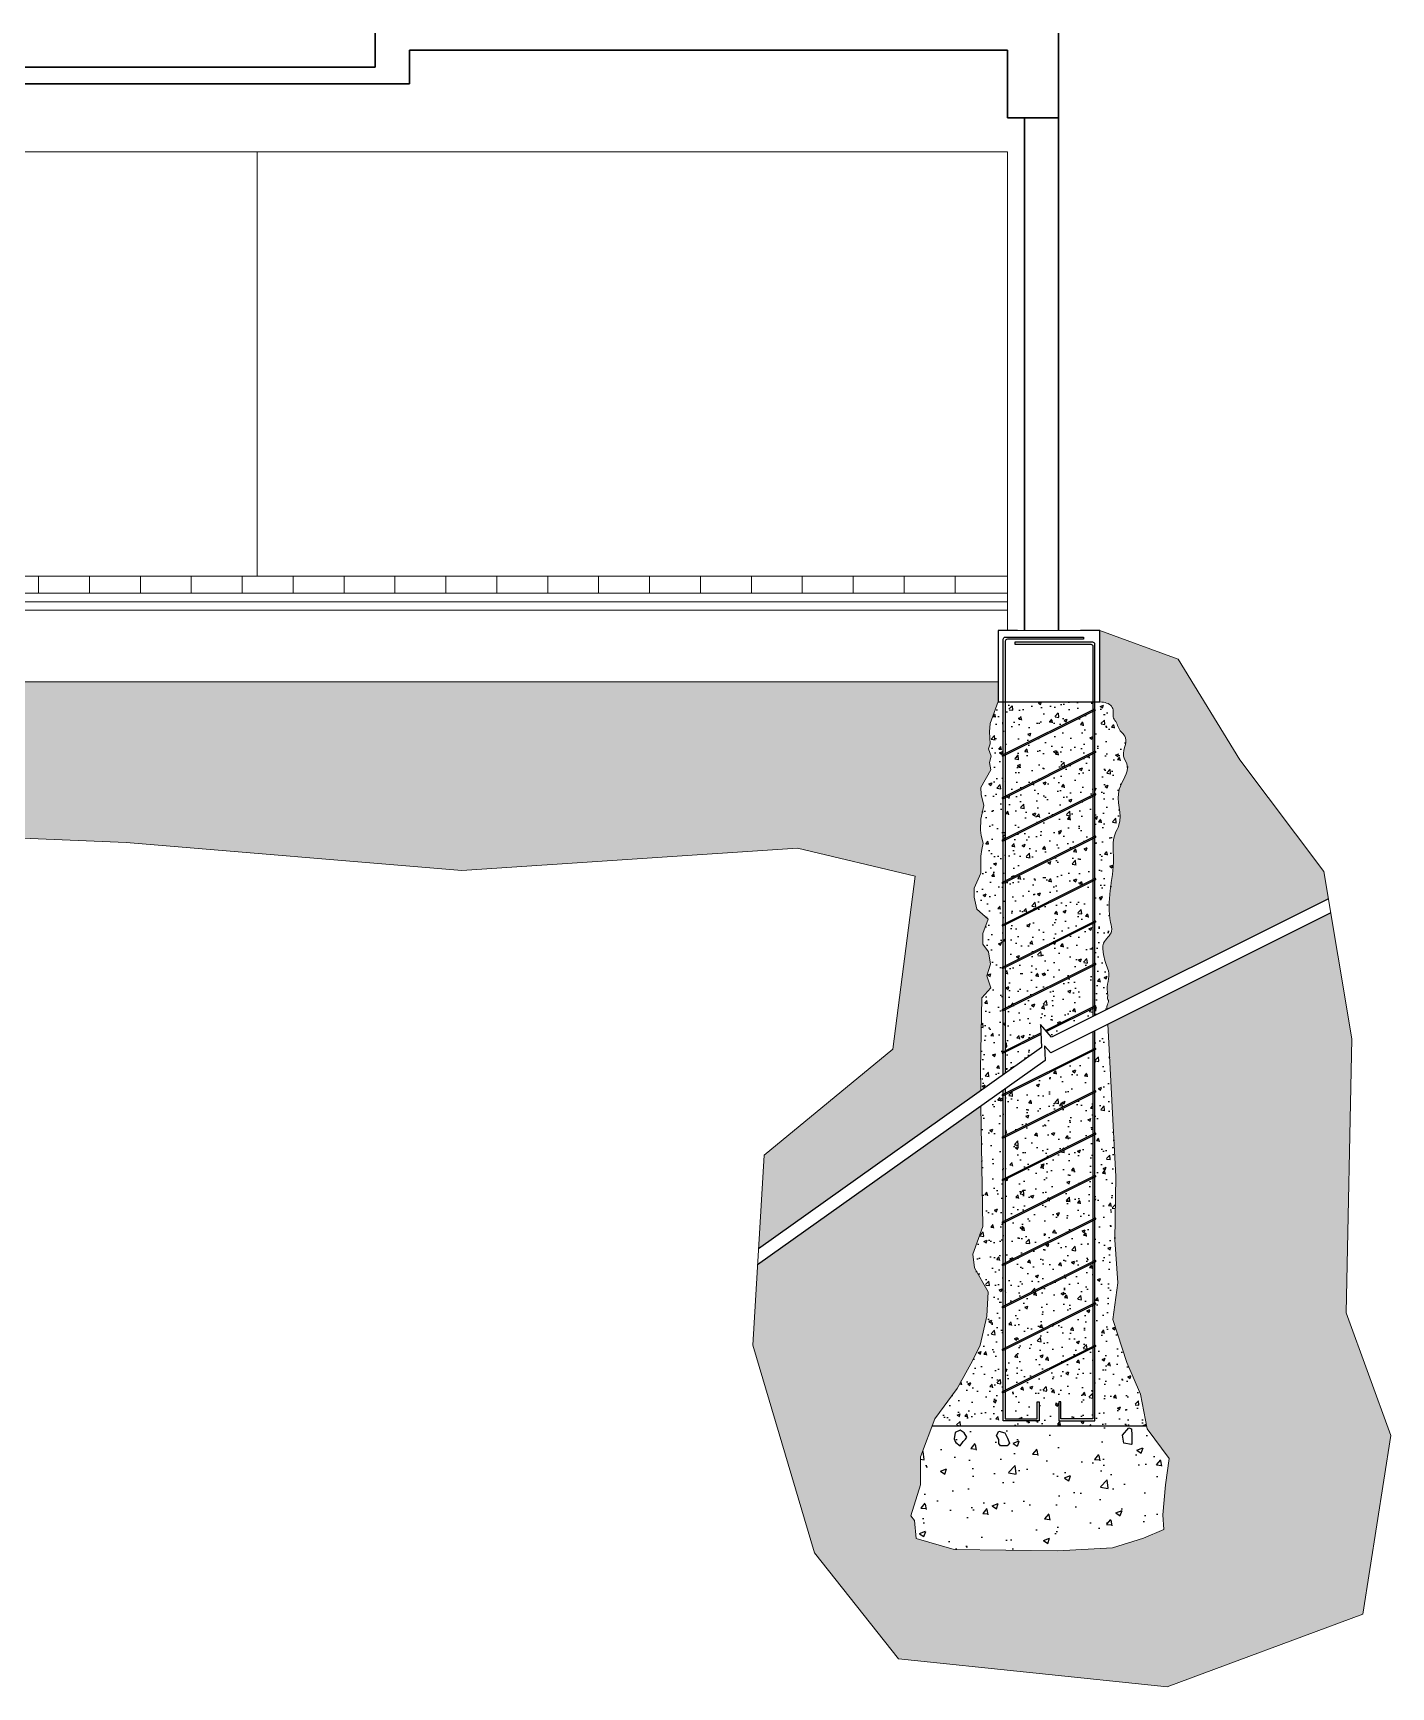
# Model space of a CAD drawing. Header units: millimetres. Extents: x 1578 to 2210, y 899 to 1032.
# Drawn here: x 2062.5 to 2070.5, y 925.36 to 935.11 of the extents above; entities that cross this region are included whole.
import ezdxf

# ---------------------------------------------------------------- set-up
doc = ezdxf.new("R2010")
doc.units = ezdxf.units.MM
for name, color, linetype, lineweight in [('COTAS', 7, 'Continuous', 15), ('ESTRUCTURA', 3, 'Continuous', 30), ('LV1', 1, 'Continuous', 9), ('MUROS', 1, 'Continuous', 30), ('PISOS', 9, 'Continuous', 9), ('TRAMAS', 7, 'Continuous', 15), ('UMBRALES', 7, 'Continuous', 18)]:
    doc.layers.add(name, color=color, linetype=linetype, lineweight=lineweight)
for name, color, linetype in [('Dado de Hormigón', 54, 'Continuous'), ('Hatch Compactación', 24, 'Continuous'), ('Hatch Lositas', 54, 'Continuous'), ('Hatch Pobre', 242, 'Continuous'), ('Hierros', 252, 'Continuous')]:
    doc.layers.add(name, color=color, linetype=linetype)
pattern_1 = [(50, (1233.54837, 541.49303), (0.18218467, -0.015939086), [0.01905, -0.20955]), (355, (1233.54837, 541.49303), (-0.035242826, 0.191056643), [0.01524, -0.16764]), (100.451, (1233.56355, 541.4917), (0.1469425, 0.175116688), [0.01619, -0.17809]), (46.1842, (1233.54837, 541.54383), (0.27107904, -0.04204233), [0.028575, -0.314325]), (96.6356, (1233.57096, 541.54033), (0.237404234, 0.247425556), [0.024285, -0.267135]), (351.184, (1233.54837, 541.54383), (0.23740461, 0.24742512), [0.02286, -0.25146]), (21, (1233.57377, 541.53113), (0.15161488, -0.102265519), [0.01905, -0.20955]), (326, (1233.57377, 541.53113), (0.06180203, 0.184187966), [0.01524, -0.16764]), (71.4514, (1233.5864, 541.5226), (0.21341649, 0.081922858), [0.01619, -0.17809]), (37.5, (1233.54837, 541.49303), (0.0030886033, 0.084555039), [0, -0.165608, 0, -0.17018, 0, -0.168275]), (7.5, (1233.54837, 541.49303), (0.0668196625, 0.100180575), [0, -0.097028, 0, -0.161798, 0, -0.064135]), (327.5, (1233.491726, 541.49303), (0.135590595, -0.005728744), [0, -0.0635, 0, -0.19812, 0, -0.26289]), (317.5, (1233.46633, 541.49303), (0.148129181, 0.025426491), [0, -0.08255, 0, -0.131572, 0, -0.18669])]

msp = doc.modelspace()

# ---------------------------------------------------------------- hatches: boundary and pattern name
at = {"layer": 'Hatch Lositas'}
h = msp.add_hatch(dxfattribs=at)
h.set_pattern_fill('AR-CONC', color=256, scale=0.001, style=0)
h.set_pattern_definition([(50, (1811.08007, 866.16083), (0.18218467, -0.015939086), [0.01905, -0.20955]), (355, (1811.08007, 866.16083), (-0.03524283, 0.19105664), [0.01524, -0.16764]), (100.451, (1811.09525, 866.1595), (0.1469425, 0.17511669), [0.01619, -0.17809]), (46.1842, (1811.08007, 866.21163), (0.27107904, -0.04204233), [0.028575, -0.314325]), (96.6356, (1811.10266, 866.20813), (0.23740423, 0.24742556), [0.024285, -0.267135]), (351.184, (1811.08007, 866.21163), (0.2374046, 0.24742512), [0.02286, -0.25146]), (21, (1811.10547, 866.19893), (0.15161488, -0.10226552), [0.01905, -0.20955]), (326, (1811.10547, 866.19893), (0.06180203, 0.18418797), [0.01524, -0.16764]), (71.4514, (1811.1181, 866.19041), (0.21341649, 0.08192286), [0.01619, -0.17809]), (37.5, (1811.08007, 866.16083), (0.003088603, 0.084555039), [0, -0.165608, 0, -0.17018, 0, -0.168275]), (7.5, (1811.08007, 866.16083), (0.066819663, 0.100180575), [0, -0.097028, 0, -0.161798, 0, -0.064135]), (327.5, (1811.02343, 866.16083), (0.135590595, -0.005728744), [0, -0.0635, 0, -0.19812, 0, -0.26289]), (317.5, (1810.99803, 866.16083), (0.14812918, 0.02542649), [0, -0.08255, 0, -0.131572, 0, -0.18669])])
edge = h.paths.add_edge_path()
edge.add_line((2068.2239, 930.8511), (2068.2121, 930.8452))
edge.add_arc((2068.2097, 930.8484), 0.004, 116.54532, 306.17633, ccw=False)
edge.add_line((2068.2079, 930.852), (2068.2239, 930.86))
edge.add_line((2068.2239, 930.86), (2068.2239, 931.1656))
edge.add_line((2068.2239, 931.1656), (2068.1817, 931.1656))
edge.add_spline(control_points=[(2068.1817, 931.1656), (2068.177, 931.1655), (2068.1635, 931.1654), (2068.15, 931.1664), (2068.1413, 931.167)], knot_values=[0, 0, 0, 0, 0.014341, 0.040505, 0.040505, 0.040505, 0.040505], degree=3, periodic=0)
edge.add_line((2068.1413, 931.167), (2068.1343, 931.0379))
edge.add_line((2068.1343, 931.0379), (2068.1309, 930.9893))
edge.add_line((2068.1309, 930.9893), (2068.1343, 930.9181))
edge.add_line((2068.1343, 930.9181), (2068.124, 930.8885))
edge.add_line((2068.124, 930.8885), (2068.1412, 930.8451))
edge.add_line((2068.1412, 930.8451), (2068.1309, 930.8069))
edge.add_line((2068.1309, 930.8069), (2068.1378, 930.7652))
edge.add_line((2068.1378, 930.7652), (2068.0798, 930.6599))
edge.add_line((2068.0798, 930.6599), (2068.0825, 930.6183))
edge.add_line((2068.0825, 930.6183), (2068.0972, 930.554))
edge.add_line((2068.0972, 930.554), (2068.0798, 930.474))
edge.add_line((2068.0798, 930.474), (2068.078, 930.4098))
edge.add_line((2068.078, 930.4098), (2068.0815, 930.3768))
edge.add_line((2068.0815, 930.3768), (2068.0937, 930.3316))
edge.add_line((2068.0937, 930.3316), (2068.085, 930.2951))
edge.add_line((2068.085, 930.2951), (2068.0798, 930.2569))
edge.add_line((2068.0798, 930.2569), (2068.0798, 930.2152))
edge.add_line((2068.0798, 930.2152), (2068.0798, 930.1549))
edge.add_line((2068.0798, 930.1549), (2068.0405, 930.0682))
edge.add_line((2068.0405, 930.0682), (2068.0405, 930.0136))
edge.add_line((2068.0405, 930.0136), (2068.0566, 929.9429))
edge.add_line((2068.0566, 929.9429), (2068.1221, 929.885))
edge.add_line((2068.1221, 929.885), (2068.0916, 929.7996))
edge.add_line((2068.0916, 929.7996), (2068.0916, 929.7366))
edge.add_line((2068.0916, 929.7366), (2068.1241, 929.6919))
edge.add_line((2068.1241, 929.6919), (2068.1363, 929.6187))
edge.add_line((2068.1363, 929.6187), (2068.116, 929.5516))
edge.add_line((2068.116, 929.5516), (2068.1384, 929.4805))
edge.add_line((2068.1384, 929.4805), (2068.0855, 929.4215))
edge.add_line((2068.0855, 929.4215), (2068.077, 929.0003))
edge.add_line((2068.077, 929.0003), (2068.0791, 928.875))
edge.add_line((2068.0791, 928.875), (2068.2239, 928.9781))
edge.add_line((2068.2239, 928.9781), (2068.2239, 929.1011))
edge.add_line((2068.2239, 929.1011), (2068.2121, 929.0952))
edge.add_arc((2068.2097, 929.0984), 0.004, 116.54532, 306.17633, ccw=False)
edge.add_line((2068.2079, 929.102), (2068.2239, 929.11))
edge.add_line((2068.2239, 929.11), (2068.2239, 929.3511))
edge.add_line((2068.2239, 929.3511), (2068.2121, 929.3452))
edge.add_arc((2068.2097, 929.3484), 0.004, 116.54532, 306.17633, ccw=False)
edge.add_line((2068.2079, 929.352), (2068.2239, 929.36))
edge.add_line((2068.2239, 929.36), (2068.2239, 929.6011))
edge.add_line((2068.2239, 929.6011), (2068.2121, 929.5952))
edge.add_arc((2068.2097, 929.5984), 0.004, 116.54532, 306.17633, ccw=False)
edge.add_line((2068.2079, 929.602), (2068.2239, 929.61))
edge.add_line((2068.2239, 929.61), (2068.2239, 929.8511))
edge.add_line((2068.2239, 929.8511), (2068.2121, 929.8452))
edge.add_arc((2068.2097, 929.8484), 0.004, 116.54532, 306.17633, ccw=False)
edge.add_line((2068.2079, 929.852), (2068.2239, 929.86))
edge.add_line((2068.2239, 929.86), (2068.2239, 930.1011))
edge.add_line((2068.2239, 930.1011), (2068.2121, 930.0952))
edge.add_arc((2068.2097, 930.0984), 0.004, 116.54532, 306.17633, ccw=False)
edge.add_line((2068.2079, 930.102), (2068.2239, 930.11))
edge.add_line((2068.2239, 930.11), (2068.2239, 930.3511))
edge.add_line((2068.2239, 930.3511), (2068.2121, 930.3452))
edge.add_arc((2068.2097, 930.3484), 0.004, 116.54532, 306.17633, ccw=False)
edge.add_line((2068.2079, 930.352), (2068.2239, 930.36))
edge.add_line((2068.2239, 930.36), (2068.2239, 930.8511))
h = msp.add_hatch(dxfattribs=at)
h.set_pattern_fill('AR-CONC', color=256, scale=0.001, style=0)
h.set_pattern_definition(pattern_1)
edge = h.paths.add_edge_path()
edge.add_spline(control_points=[(2068.8239, 929.3527), (2068.8229, 929.3609), (2068.8206, 929.3791), (2068.8363, 929.4009), (2068.8233, 929.4197), (2068.8295, 929.4369), (2068.8157, 929.4902), (2068.8491, 929.5563), (2068.8123, 929.6249), (2068.8025, 929.6787), (2068.7896, 929.753), (2068.8619, 929.8002), (2068.8103, 929.9785), (2068.8788, 930.1599), (2068.8508, 930.3613), (2068.9255, 930.4836), (2068.8469, 930.6338), (2068.9713, 930.7645), (2068.9081, 930.8489), (2068.9334, 930.9058), (2068.9361, 930.9615), (2068.8942, 930.995), (2068.8832, 931.0388), (2068.8552, 931.0763), (2068.8631, 931.1089), (2068.8471, 931.1557), (2068.8087, 931.1615), (2068.7817, 931.1656)], knot_values=[0, 0, 0, 0, 0.02435, 0.05457, 0.065964, 0.087016, 0.104246, 0.229267, 0.275175, 0.328603, 0.396653, 0.482115, 0.532545, 0.91049, 1.055262, 1.111332, 1.323656, 1.47326, 1.530727, 1.599141, 1.649061, 1.681866, 1.750295, 1.782113, 1.814122, 1.845311, 1.918385, 1.918385, 1.918385, 1.918385], degree=3, periodic=0)
edge.add_line((2068.7817, 931.1656), (2068.7517, 931.1656))
edge.add_line((2068.7517, 931.1656), (2068.7517, 931.1237))
edge.add_arc((2068.7529, 931.1198), 0.00403, -66.45226, 106.4147, ccw=False)
edge.add_line((2068.7545, 931.1161), (2068.7517, 931.1148))
edge.add_line((2068.7517, 931.1148), (2068.7517, 930.8737))
edge.add_arc((2068.7529, 930.8698), 0.00403, -66.45226, 106.4147, ccw=False)
edge.add_line((2068.7545, 930.8661), (2068.7517, 930.8648))
edge.add_line((2068.7517, 930.8648), (2068.7517, 930.6237))
edge.add_arc((2068.7529, 930.6198), 0.00403, -66.45226, 106.4147, ccw=False)
edge.add_line((2068.7545, 930.6161), (2068.7517, 930.6148))
edge.add_line((2068.7517, 930.6148), (2068.7517, 930.3737))
edge.add_arc((2068.7529, 930.3698), 0.00403, -66.45226, 106.4147, ccw=False)
edge.add_line((2068.7545, 930.3661), (2068.7517, 930.3648))
edge.add_line((2068.7517, 930.3648), (2068.7517, 930.1237))
edge.add_arc((2068.7529, 930.1198), 0.00403, -66.45226, 106.4147, ccw=False)
edge.add_line((2068.7545, 930.1161), (2068.7517, 930.1148))
edge.add_line((2068.7517, 930.1148), (2068.7517, 929.8737))
edge.add_arc((2068.7529, 929.8698), 0.00403, -66.45226, 106.4147, ccw=False)
edge.add_line((2068.7545, 929.8661), (2068.7517, 929.8648))
edge.add_line((2068.7517, 929.8648), (2068.7517, 929.6237))
edge.add_arc((2068.7529, 929.6198), 0.00403, -66.45226, 106.4147, ccw=False)
edge.add_line((2068.7545, 929.6161), (2068.7517, 929.6148))
edge.add_line((2068.7517, 929.6148), (2068.7517, 929.3737))
edge.add_arc((2068.7529, 929.3698), 0.00403, -66.45226, 106.4147, ccw=False)
edge.add_line((2068.7545, 929.3661), (2068.7517, 929.3648))
edge.add_line((2068.7517, 929.3648), (2068.7517, 929.3167))
edge.add_line((2068.7517, 929.3167), (2068.8239, 929.3527))
h.paths.add_polyline_path([(2068.7396, 931.1087), (2068.2239, 930.8511), (2068.2239, 930.61), (2068.7396, 930.8676)])
h.paths.add_polyline_path([(2068.7396, 931.1176), (2068.7396, 931.1656), (2068.2239, 931.1656), (2068.2239, 930.86)])
h.paths.add_polyline_path([(2068.7396, 930.8587), (2068.2239, 930.6011), (2068.2239, 930.36), (2068.7396, 930.6176)])
h.paths.add_polyline_path([(2068.7396, 930.3676), (2068.7396, 930.6087), (2068.2239, 930.3511), (2068.2239, 930.11)])
h.paths.add_polyline_path([(2068.7396, 930.1176), (2068.7396, 930.3587), (2068.2239, 930.1011), (2068.2239, 929.86)])
h.paths.add_polyline_path([(2068.7396, 929.8676), (2068.7396, 930.1087), (2068.2239, 929.8511), (2068.2239, 929.61)])
h.paths.add_polyline_path([(2068.7396, 929.6176), (2068.7396, 929.8587), (2068.2239, 929.6011), (2068.2239, 929.36)])
h.paths.add_polyline_path([(2068.7396, 929.6087), (2068.2239, 929.3511), (2068.2239, 929.11), (2068.4331, 929.2145), (2068.4309, 929.2633), (2068.4614, 929.2286), (2068.7396, 929.3676)])
h = msp.add_hatch(dxfattribs=at)
h.set_pattern_fill('AR-CONC', color=256, scale=0.001, style=0)
h.set_pattern_definition(pattern_1)
h.paths.add_polyline_path([(2068.4369, 929.1297), (2068.4335, 929.2058), (2068.2239, 929.1011), (2068.2239, 928.9781)])
h.paths.add_polyline_path([(2068.4668, 929.2225), (2068.4963, 929.1891), (2068.7396, 929.3107), (2068.7396, 929.3587)])
h = msp.add_hatch(dxfattribs=at)
h.set_pattern_fill('AR-CONC', color=256, scale=0.001, style=0)
h.set_pattern_definition(pattern_1)
h.paths.add_polyline_path([(2068.8753, 928.369), (2068.8284, 929.2655), (2068.7517, 929.2272), (2068.7517, 929.1237, -0.939612), (2068.7545, 929.1161), (2068.7517, 929.1148), (2068.7517, 928.8737, -0.939612), (2068.7545, 928.8661), (2068.7517, 928.8648), (2068.7517, 928.6237, -0.939612), (2068.7545, 928.6161), (2068.7517, 928.6148), (2068.7517, 928.3737, -0.939612), (2068.7545, 928.3661), (2068.7517, 928.3648), (2068.7517, 928.1237, -0.939612), (2068.7545, 928.1161), (2068.7517, 928.1148), (2068.7517, 927.8737, -0.939612), (2068.7545, 927.8661), (2068.7517, 927.8648), (2068.7517, 927.6237, -0.939612), (2068.7545, 927.6161), (2068.7517, 927.6148), (2068.7517, 927.3737, -0.939612), (2068.7545, 927.3661), (2068.7517, 927.3648), (2068.7517, 926.929), (2068.5396, 926.929), (2068.5396, 927.0411), (2068.5517, 927.0411), (2068.5517, 926.9411), (2068.7396, 926.9411), (2068.7396, 927.3587), (2068.2239, 927.1011), (2068.2239, 926.9411), (2068.4118, 926.9411), (2068.4118, 927.0411), (2068.4239, 927.0411), (2068.4239, 926.929), (2068.2118, 926.929), (2068.2118, 927.095, -1.036924), (2068.2079, 927.102), (2068.2118, 927.1039), (2068.2118, 927.345, -1.036924), (2068.2079, 927.352), (2068.2118, 927.3539), (2068.2118, 927.595, -1.036924), (2068.2079, 927.602), (2068.2118, 927.6039), (2068.2118, 927.845, -1.036924), (2068.2079, 927.852), (2068.2118, 927.8539), (2068.2118, 928.095, -1.036924), (2068.2079, 928.102), (2068.2118, 928.1039), (2068.2118, 928.345, -1.036924), (2068.2079, 928.352), (2068.2118, 928.3539), (2068.2118, 928.595, -1.036924), (2068.2079, 928.602), (2068.2118, 928.6039), (2068.2118, 928.845, -1.036924), (2068.2079, 928.852), (2068.2118, 928.8539), (2068.2118, 928.8776), (2068.0806, 928.7843), (2068.0924, 928.0744), (2068.0335, 927.9119), (2068.0416, 927.8307), (2068.1234, 927.6891), (2068.1145, 927.5467), (2068.0759, 927.3745), (2068.0306, 927.2826), (2067.9398, 927.1201), (2067.8093, 926.9404), (2067.7938, 926.899), (2069.0557, 926.899), (2069.0194, 927.0857), (2068.9406, 927.273), (2068.8566, 927.5265), (2068.8863, 927.7431), (2068.8685, 927.9954)])
h.paths.add_polyline_path([(2068.7396, 928.8676), (2068.7396, 929.1087), (2068.2239, 928.8511), (2068.2239, 928.61)], flags=17)
h.paths.add_polyline_path([(2068.7396, 928.6176), (2068.7396, 928.8587), (2068.2239, 928.6011), (2068.2239, 928.36)], flags=17)
h.paths.add_polyline_path([(2068.7396, 928.3676), (2068.7396, 928.6087), (2068.2239, 928.3511), (2068.2239, 928.11)], flags=17)
h.paths.add_polyline_path([(2068.7396, 928.1176), (2068.7396, 928.3587), (2068.2239, 928.1011), (2068.2239, 927.86)], flags=17)
h.paths.add_polyline_path([(2068.7396, 927.8676), (2068.7396, 928.1087), (2068.2239, 927.8511), (2068.2239, 927.61)], flags=17)
h.paths.add_polyline_path([(2068.7396, 927.6176), (2068.7396, 927.8587), (2068.2239, 927.6011), (2068.2239, 927.36)], flags=17)
h.paths.add_polyline_path([(2068.7396, 927.3676), (2068.7396, 927.6087), (2068.2239, 927.3511), (2068.2239, 927.11)], flags=17)
at = {"layer": 'Hatch Pobre'}
h = msp.add_hatch(dxfattribs=at)
h.set_pattern_fill('AR-CONC', color=256, scale=0.002, style=0)
h.set_pattern_definition([(50, (1233.54837, 541.49303), (0.36436934, -0.03187817), [0.0381, -0.4191]), (355, (1233.54837, 541.49303), (-0.07048565, 0.38211329), [0.03048, -0.33528]), (100.451, (1233.57873, 541.49037), (0.293885, 0.35023338), [0.03238, -0.35618]), (46.1842, (1233.54837, 541.59463), (0.54215808, -0.08408466), [0.05715, -0.62865]), (96.6356, (1233.59355, 541.5876), (0.47480847, 0.4948511), [0.04857, -0.53427]), (351.184, (1233.54837, 541.59463), (0.4748092, 0.49485024), [0.04572, -0.50292]), (21, (1233.59917, 541.56923), (0.30322976, -0.20453104), [0.0381, -0.4191]), (326, (1233.59917, 541.56923), (0.12360406, 0.36837593), [0.03048, -0.33528]), (71.4514, (1233.62444, 541.5522), (0.42683298, 0.16384572), [0.03238, -0.35618]), (37.5, (1233.54837, 541.49303), (0.006177207, 0.169110078), [0, -0.331216, 0, -0.34036, 0, -0.33655]), (7.5, (1233.54837, 541.49303), (0.133639325, 0.20036115), [0, -0.194056, 0, -0.323596, 0, -0.12827]), (327.5, (1233.43508, 541.49303), (0.27118119, -0.011457488), [0, -0.127, 0, -0.39624, 0, -0.52578]), (317.5, (1233.38428, 541.49303), (0.29625836, 0.05085298), [0, -0.1651, 0, -0.263144, 0, -0.37338])])
h.paths.add_polyline_path([(2067.7938, 926.899), (2067.7252, 926.7166), (2067.7252, 926.5517), (2067.6678, 926.3689), (2067.6889, 926.3426), (2067.698, 926.2355), (2067.922, 926.1718), (2068.5309, 926.163), (2068.856, 926.1811), (2069.0389, 926.2385), (2069.1588, 926.2899), (2069.1527, 926.3751), (2069.1679, 926.5527), (2069.189, 926.7068), (2069.0465, 926.899)])
at = {"layer": 'PISOS', "ltscale": 0.05}
h = msp.add_hatch(color=256, dxfattribs=at)
edge = h.paths.add_edge_path()
edge.add_line((2061.4956, 930.4023), (2063.0448, 930.3365))
edge.add_line((2063.0448, 930.3365), (2065.0226, 930.172))
edge.add_line((2065.0226, 930.172), (2067.0003, 930.3036))
edge.add_line((2067.0003, 930.3036), (2067.6925, 930.1391))
edge.add_line((2067.6925, 930.1391), (2067.5607, 929.1189))
edge.add_line((2067.5607, 929.1189), (2066.8026, 928.4936))
edge.add_line((2066.8026, 928.4936), (2066.7701, 927.9432))
edge.add_line((2066.7701, 927.9432), (2068.0791, 928.875))
edge.add_line((2068.0791, 928.875), (2068.077, 929.0003))
edge.add_line((2068.077, 929.0003), (2068.0855, 929.4215))
edge.add_line((2068.0855, 929.4215), (2068.1384, 929.4805))
edge.add_line((2068.1384, 929.4805), (2068.116, 929.5516))
edge.add_line((2068.116, 929.5516), (2068.1363, 929.6187))
edge.add_line((2068.1363, 929.6187), (2068.1241, 929.6919))
edge.add_line((2068.1241, 929.6919), (2068.0916, 929.7366))
edge.add_line((2068.0916, 929.7366), (2068.0916, 929.7996))
edge.add_line((2068.0916, 929.7996), (2068.1221, 929.885))
edge.add_line((2068.1221, 929.885), (2068.0566, 929.9429))
edge.add_line((2068.0566, 929.9429), (2068.0405, 930.0136))
edge.add_line((2068.0405, 930.0136), (2068.0405, 930.0682))
edge.add_line((2068.0405, 930.0682), (2068.0798, 930.1549))
edge.add_line((2068.0798, 930.1549), (2068.0798, 930.2152))
edge.add_line((2068.0798, 930.2152), (2068.0798, 930.2569))
edge.add_line((2068.0798, 930.2569), (2068.085, 930.2951))
edge.add_line((2068.085, 930.2951), (2068.0937, 930.3316))
edge.add_line((2068.0937, 930.3316), (2068.0775, 930.3915))
edge.add_line((2068.0775, 930.3915), (2068.0798, 930.474))
edge.add_line((2068.0798, 930.474), (2068.0972, 930.554))
edge.add_line((2068.0972, 930.554), (2068.0825, 930.6183))
edge.add_line((2068.0825, 930.6183), (2068.0798, 930.6599))
edge.add_line((2068.0798, 930.6599), (2068.1378, 930.7652))
edge.add_line((2068.1378, 930.7652), (2068.1309, 930.8069))
edge.add_line((2068.1309, 930.8069), (2068.1412, 930.8451))
edge.add_line((2068.1412, 930.8451), (2068.124, 930.8885))
edge.add_line((2068.124, 930.8885), (2068.1343, 930.9181))
edge.add_line((2068.1343, 930.9181), (2068.1309, 930.9893))
edge.add_line((2068.1309, 930.9893), (2068.1343, 931.0379))
edge.add_line((2068.1343, 931.0379), (2068.1817, 931.167))
edge.add_line((2068.1817, 931.167), (2068.1817, 931.2823))
edge.add_line((2068.1817, 931.2823), (2054.9317, 931.2823))
edge.add_line((2054.9317, 931.2823), (2054.9317, 931.2351))
edge.add_spline(control_points=[(2054.9317, 931.2351), (2054.9587, 931.231), (2054.9971, 931.2252), (2055.0131, 931.1784), (2055.0052, 931.1458), (2055.0332, 931.1083), (2055.0442, 931.0645), (2055.0861, 931.0309), (2055.0834, 930.9753), (2055.0581, 930.9184), (2055.1213, 930.834), (2054.9969, 930.7032), (2055.0755, 930.5531), (2055.0008, 930.4307), (2055.0288, 930.2294), (2054.9603, 930.048), (2055.0119, 929.8697), (2054.9396, 929.8225), (2054.9525, 929.7481), (2054.9623, 929.6944), (2054.9991, 929.6258), (2054.9657, 929.5597), (2054.9795, 929.5064), (2054.9733, 929.4891), (2054.9863, 929.4704), (2054.9706, 929.4486), (2054.9729, 929.4304), (2054.9739, 929.4222)], knot_values=[0, 0, 0, 0, 0.073074, 0.104263, 0.136272, 0.16809, 0.236519, 0.269324, 0.319243, 0.387658, 0.445125, 0.594729, 0.807053, 0.863123, 1.007895, 1.385839, 1.43627, 1.521732, 1.589782, 1.64321, 1.689118, 1.814139, 1.831369, 1.85242, 1.863815, 1.894035, 1.918385, 1.918385, 1.918385, 1.918385], degree=3, periodic=0)
edge.add_line((2054.9739, 929.4222), (2056.4235, 930.1466))
edge.add_line((2056.4235, 930.1466), (2056.8061, 930.5959))
edge.add_line((2056.8061, 930.5959), (2057.9597, 930.3984))
edge.add_line((2057.9597, 930.3984), (2059.6738, 930.2339))
edge.add_line((2059.6738, 930.2339), (2061.4956, 930.4023))
h.paths.add_polyline_path([(2067.9398, 927.1201), (2068.0306, 927.2826), (2068.0759, 927.3745), (2068.1145, 927.5467), (2068.1234, 927.6891), (2068.0416, 927.8307), (2068.0335, 927.9119), (2068.0924, 928.0744), (2068.0806, 928.7843), (2066.7645, 927.8474), (2066.7366, 927.3748), (2067.1005, 926.1514), (2067.595, 925.5262), (2069.1772, 925.3616), (2070.3309, 925.7895), (2070.4957, 926.8425), (2070.232, 927.5665), (2070.2649, 929.179), (2070.141, 929.9213), (2068.8284, 929.2655), (2068.8753, 928.369), (2068.8685, 927.9954), (2068.8863, 927.7431), (2068.8566, 927.5265), (2068.9406, 927.273), (2069.0194, 927.0857), (2069.059, 926.8821), (2069.189, 926.7068), (2069.1679, 926.5527), (2069.1527, 926.3751), (2069.1588, 926.2899), (2069.0389, 926.2385), (2068.856, 926.1811), (2068.5309, 926.163), (2067.922, 926.1718), (2067.698, 926.2355), (2067.6889, 926.3426), (2067.6678, 926.3689), (2067.7252, 926.5517), (2067.7252, 926.7166), (2067.8093, 926.9404)])
edge = h.paths.add_edge_path()
edge.add_line((2069.6057, 930.8244), (2069.2431, 931.4168))
edge.add_line((2069.2431, 931.4168), (2068.7817, 931.5856))
edge.add_line((2068.7817, 931.5856), (2068.7817, 931.1656))
edge.add_spline(control_points=[(2068.7817, 931.1656), (2068.8087, 931.1615), (2068.8471, 931.1557), (2068.8631, 931.1089), (2068.8552, 931.0763), (2068.8832, 931.0388), (2068.8942, 930.995), (2068.9361, 930.9615), (2068.9334, 930.9058), (2068.9081, 930.8489), (2068.9713, 930.7645), (2068.8469, 930.6338), (2068.9255, 930.4836), (2068.8508, 930.3613), (2068.8788, 930.1599), (2068.8103, 929.9785), (2068.8619, 929.8002), (2068.7896, 929.753), (2068.8025, 929.6787), (2068.8123, 929.6249), (2068.8491, 929.5563), (2068.8157, 929.4902), (2068.8295, 929.4369), (2068.8233, 929.4197), (2068.8363, 929.4009), (2068.8206, 929.3791), (2068.8229, 929.3609), (2068.8239, 929.3527)], knot_values=[0, 0, 0, 0, 0.073074, 0.104263, 0.136272, 0.16809, 0.236519, 0.269324, 0.319243, 0.387658, 0.445125, 0.594729, 0.807053, 0.863123, 1.007895, 1.385839, 1.43627, 1.521732, 1.589782, 1.64321, 1.689118, 1.814139, 1.831369, 1.85242, 1.863815, 1.894035, 1.918385, 1.918385, 1.918385, 1.918385], degree=3, periodic=0)
edge.add_line((2068.8239, 929.3527), (2070.1272, 930.004))
edge.add_line((2070.1272, 930.004), (2070.1001, 930.1663))
edge.add_line((2070.1001, 930.1663), (2069.6057, 930.8244))

# ---------------------------------------------------------------- linework, layer by layer
at = {"layer": 'COTAS'}
for p, q in [((2063.8171, 931.9051), (2063.8171, 934.4051)), ((2068.6666, 931.5856), (2068.2966, 931.5856))]:
    msp.add_line(p, q, dxfattribs=at)
at = {"layer": 'COTAS', "ltscale": 0.05}
msp.add_line((2068.2371, 931.8051), (2059.2287, 931.8051), dxfattribs=at)
at = {"layer": 'Dado de Hormigón'}
msp.add_line((2067.7938, 926.899), (2069.0557, 926.899), dxfattribs=at)
msp.add_lwpolyline([(2068.2966, 931.5856), (2068.1817, 931.5856), (2068.1817, 931.1656), (2068.7817, 931.1656), (2068.7817, 931.5856), (2068.6666, 931.5856)], dxfattribs=at)
at = {"layer": 'ESTRUCTURA', "ltscale": 0.1}
for p, q in [((2064.5121, 935.1051), (2064.5121, 934.9051)), ((2068.5371, 935.1051), (2068.5371, 934.6051)), ((2068.2371, 935.0051), (2064.7131, 935.0051)), ((2064.7131, 934.8051), (2064.7131, 935.0051)), ((2068.2371, 934.6051), (2068.2371, 935.0051)), ((2064.5121, 934.9051), (2061.6621, 934.9051)), ((2064.6432, 934.8051), (2061.6621, 934.8051)), ((2064.7131, 934.8051), (2064.6121, 934.8051)), ((2068.5371, 934.6051), (2068.2371, 934.6051))]:
    msp.add_line(p, q, dxfattribs=at)
at = {"layer": 'Hatch Compactación'}
for points in [[(2070.141, 929.9213), (2068.4912, 929.097), (2068.4543, 929.1389), (2068.4581, 929.053), (2066.7645, 927.8474)], [(2070.1272, 930.004), (2068.4963, 929.1891), (2068.4309, 929.2633), (2068.4369, 929.1297), (2066.7701, 927.9432)]]:
    msp.add_lwpolyline(points, dxfattribs=at)
at = {"layer": 'Hatch Pobre'}
for points in [[(2067.9323, 926.8026), (2067.957, 926.7828), (2067.9747, 926.8085), (2067.9895, 926.8203), (2067.9964, 926.8332), (2067.9816, 926.8588), (2067.9589, 926.8736), (2067.9294, 926.8598), (2067.9225, 926.8233), (2067.9284, 926.8075)], [(2068.2353, 926.7822), (2068.1949, 926.7822), (2068.186, 926.7951), (2068.186, 926.8197), (2068.1722, 926.8434), (2068.186, 926.8681), (2068.2205, 926.8592), (2068.2363, 926.8266), (2068.2491, 926.797), (2068.2382, 926.7862)], [(2068.9675, 926.7906), (2068.9231, 926.7975), (2068.9142, 926.8458), (2068.9517, 926.8883), (2068.9675, 926.8813), (2068.9684, 926.8439), (2068.9684, 926.7925)]]:
    msp.add_lwpolyline(points, close=True, dxfattribs=at)
at = {"layer": 'Hierros'}
for points in [[(2068.2118, 928.9694), (2068.2118, 931.5341, -0.414214), (2068.2238, 931.5461), (2068.6841, 931.5461), (2068.6841, 931.534), (2068.2359, 931.534)], [(2068.2359, 931.534, 0.414214), (2068.2239, 931.522), (2068.2239, 928.9781)], [(2068.7517, 929.3167), (2068.7517, 931.5041, 0.414214), (2068.7397, 931.5161), (2068.2791, 931.5161), (2068.2791, 931.504), (2068.7276, 931.504)], [(2068.7276, 931.504, -0.414214), (2068.7396, 931.492), (2068.7396, 929.3107)]]:
    msp.add_lwpolyline(points, format="xyb", dxfattribs=at)
for points in [[(2068.2079, 930.852), (2068.7517, 931.1237)], [(2068.7549, 931.1163), (2068.2109, 930.8446)], [(2068.2079, 930.602), (2068.7517, 930.8737)], [(2068.7549, 930.8663), (2068.2109, 930.5946)], [(2068.2079, 930.352), (2068.7517, 930.6237)], [(2068.7549, 930.6163), (2068.2109, 930.3446)], [(2068.2079, 930.102), (2068.7517, 930.3737)], [(2068.7549, 930.3663), (2068.2109, 930.0946)], [(2068.2079, 929.852), (2068.7517, 930.1237)], [(2068.7549, 930.1163), (2068.2109, 929.8446)], [(2068.2079, 929.602), (2068.7517, 929.8737)], [(2068.7549, 929.8663), (2068.2109, 929.5946)], [(2068.2079, 929.352), (2068.7517, 929.6237)], [(2068.7549, 929.6163), (2068.2109, 929.3446)], [(2068.4614, 929.2286), (2068.7517, 929.3737)], [(2068.7549, 929.3663), (2068.4668, 929.2225)], [(2068.2079, 929.102), (2068.4331, 929.2145)], [(2068.4335, 929.2058), (2068.2109, 929.0946)], [(2068.7396, 929.2211), (2068.7396, 926.9411), (2068.5517, 926.9411), (2068.5517, 927.0411), (2068.5396, 927.0411), (2068.5396, 926.929), (2068.7517, 926.929), (2068.7517, 929.2272)], [(2068.2079, 928.852), (2068.7517, 929.1237)], [(2068.7549, 929.1163), (2068.2109, 928.8446)], [(2068.2079, 928.602), (2068.7517, 928.8737)], [(2068.7549, 928.8663), (2068.2109, 928.5946)], [(2068.2239, 928.8862), (2068.2239, 926.9411), (2068.4118, 926.9411), (2068.4118, 927.0411), (2068.4239, 927.0411), (2068.4239, 926.929), (2068.2118, 926.929), (2068.2118, 928.8776)], [(2068.2079, 928.352), (2068.7517, 928.6237)], [(2068.7549, 928.6163), (2068.2109, 928.3446)], [(2068.2079, 928.102), (2068.7517, 928.3737)], [(2068.7549, 928.3663), (2068.2109, 928.0946)], [(2068.2079, 927.852), (2068.7517, 928.1237)], [(2068.7549, 928.1163), (2068.2109, 927.8446)], [(2068.2079, 927.602), (2068.7517, 927.8737)], [(2068.7549, 927.8663), (2068.2109, 927.5946)], [(2068.2079, 927.352), (2068.7517, 927.6237)], [(2068.7549, 927.6163), (2068.2109, 927.3446)], [(2068.2079, 927.102), (2068.7517, 927.3737)], [(2068.7549, 927.3663), (2068.2109, 927.0946)], [(2068.2239, 926.9411), (2068.4118, 926.9411), (2068.4118, 927.0411), (2068.4239, 927.0411), (2068.4239, 926.929), (2068.2118, 926.929)]]:
    msp.add_lwpolyline(points, dxfattribs=at)
for centre, radius, start, end in [((2068.2097, 930.8484), 0.004, 116.54044, 306.17633), ((2068.7529, 930.8698), 0.00403, 299.53313, 106.4147), ((2068.2097, 930.5984), 0.004, 116.54044, 306.17633), ((2068.7529, 930.6198), 0.00403, 299.53313, 106.4147), ((2068.2097, 930.3484), 0.004, 116.54044, 306.17633), ((2068.7529, 930.3698), 0.00403, 299.53313, 106.4147), ((2068.7529, 930.1198), 0.00403, 299.53313, 106.4147), ((2068.2097, 930.0984), 0.004, 116.54044, 306.17633), ((2068.2097, 929.8484), 0.004, 116.54044, 306.17633), ((2068.7529, 929.8698), 0.00403, 299.53313, 106.4147), ((2068.7529, 929.6198), 0.00403, 299.53313, 106.4147), ((2068.2097, 929.5984), 0.004, 116.54044, 306.17633), ((2068.2097, 929.3484), 0.004, 116.54044, 306.17633), ((2068.7529, 929.3698), 0.00403, 299.53313, 106.4147), ((2068.2097, 929.0984), 0.004, 116.54044, 306.17633), ((2068.7529, 929.1198), 0.00403, 299.53313, 106.4147), ((2068.2097, 928.8484), 0.004, 116.54044, 306.17633), ((2068.7529, 928.8698), 0.00403, 299.53313, 106.4147), ((2068.2097, 928.5984), 0.004, 116.54044, 306.17633), ((2068.7529, 928.6198), 0.00403, 299.53313, 106.4147), ((2068.7529, 928.3698), 0.00403, 299.53313, 106.4147), ((2068.2097, 928.3484), 0.004, 116.54044, 306.17633), ((2068.2097, 928.0984), 0.004, 116.54044, 306.17633), ((2068.7529, 928.1198), 0.00403, 299.53313, 106.4147), ((2068.7529, 927.8698), 0.00403, 299.53313, 106.4147), ((2068.2097, 927.8484), 0.004, 116.54044, 306.17633), ((2068.2097, 927.5984), 0.004, 116.54044, 306.17633), ((2068.7529, 927.6198), 0.00403, 299.53313, 106.4147), ((2068.2097, 927.3484), 0.004, 116.54044, 306.17633), ((2068.7529, 927.3698), 0.00403, 299.53313, 106.4147), ((2068.2097, 927.0984), 0.004, 116.54044, 306.17633)]:
    msp.add_arc(centre, radius, start, end, dxfattribs=at)
at = {"layer": 'LV1', "ltscale": 0.0056}
for points in [[(2068.1817, 931.167), (2068.1343, 931.0379), (2068.1343, 931.0379), (2068.1309, 930.9893), (2068.1343, 930.9181), (2068.124, 930.8885), (2068.1412, 930.8451), (2068.1309, 930.8069), (2068.1378, 930.7652), (2068.0798, 930.6599), (2068.0825, 930.6183), (2068.0972, 930.554), (2068.0798, 930.474), (2068.078, 930.4098), (2068.0815, 930.3768), (2068.0937, 930.3316), (2068.085, 930.2951), (2068.0798, 930.2569), (2068.0798, 930.2152), (2068.0798, 930.1549), (2068.0405, 930.0682), (2068.0405, 930.0136), (2068.0566, 929.9429), (2068.1221, 929.885), (2068.0916, 929.7996), (2068.0916, 929.7366), (2068.1241, 929.6919), (2068.1241, 929.6919), (2068.1363, 929.6187), (2068.116, 929.5516), (2068.1384, 929.4805), (2068.0855, 929.4215), (2068.077, 929.0003)], [(2068.0806, 928.7843), (2068.0924, 928.0744), (2068.0335, 927.9119), (2068.0416, 927.8307), (2068.1234, 927.6891), (2068.1145, 927.5467), (2068.0759, 927.3745), (2068.0306, 927.2826), (2067.9398, 927.1201), (2067.8093, 926.9404), (2067.7252, 926.7166), (2067.7252, 926.5517), (2067.6678, 926.3689), (2067.6889, 926.3426), (2067.698, 926.2355), (2067.698, 926.2355), (2067.922, 926.1718), (2068.5309, 926.163), (2068.856, 926.1811), (2069.0389, 926.2385), (2069.1588, 926.2899), (2069.1527, 926.3751), (2069.1527, 926.3751), (2069.1527, 926.3751), (2069.1527, 926.3751), (2069.1679, 926.5527), (2069.189, 926.7068), (2069.059, 926.8821), (2069.0194, 927.0857), (2068.9406, 927.273), (2068.8566, 927.5265), (2068.8863, 927.7431), (2068.8685, 927.9954), (2068.8753, 928.369), (2068.8284, 929.2655)], [(2068.077, 929.0003), (2068.0791, 928.875)]]:
    msp.add_lwpolyline(points, dxfattribs=at)
at = {"layer": 'LV1'}
msp.add_spline([(2068.8239, 929.3527), (2068.8239, 929.3771), (2068.831, 929.4065), (2068.8266, 929.417), (2068.8275, 929.438), (2068.8253, 929.4551), (2068.8319, 929.5799), (2068.8158, 929.6229), (2068.8033, 929.6749), (2068.8033, 929.7429), (2068.8499, 929.8145), (2068.8445, 929.8647), (2068.8608, 930.2423), (2068.8704, 930.3867), (2068.8929, 930.4381), (2068.8955, 930.6504), (2068.9418, 930.7927), (2068.9204, 930.846), (2068.9311, 930.9136), (2068.9275, 930.9634), (2068.9062, 930.9883), (2068.8741, 931.0487), (2068.8599, 931.0772), (2068.8599, 931.1092), (2068.8497, 931.1387), (2068.7817, 931.1656)], degree=3, dxfattribs=at)
at = {"layer": 'MUROS', "ltscale": 0.1}
for p, q in [((2068.3371, 934.6051), (2068.3371, 931.5856)), ((2068.5371, 934.6051), (2068.5371, 931.5856))]:
    msp.add_line(p, q, dxfattribs=at)
at = {"layer": 'PISOS', "ltscale": 0.05}
for p, q in [((2069.2431, 931.4168), (2068.7817, 931.5856)), ((2069.6057, 930.8244), (2069.2431, 931.4168)), ((2070.1001, 930.1663), (2069.6057, 930.8244)), ((2061.4956, 930.4023), (2063.0448, 930.3365)), ((2063.0448, 930.3365), (2065.0226, 930.172)), ((2065.0226, 930.172), (2067.0003, 930.3036)), ((2067.0003, 930.3036), (2067.6925, 930.1391)), ((2067.6925, 930.1391), (2067.5607, 929.1189)), ((2070.2649, 929.179), (2070.1001, 930.1663)), ((2070.232, 927.5665), (2070.2649, 929.179)), ((2067.5607, 929.1189), (2066.8026, 928.4936)), ((2066.8026, 928.4936), (2066.7366, 927.3748)), ((2070.4957, 926.8425), (2070.232, 927.5665)), ((2066.7366, 927.3748), (2067.1005, 926.1514)), ((2070.3309, 925.7895), (2070.4957, 926.8425)), ((2067.1005, 926.1514), (2067.595, 925.5262)), ((2069.1772, 925.3616), (2070.3309, 925.7895)), ((2067.595, 925.5262), (2069.1772, 925.3616))]:
    msp.add_line(p, q, dxfattribs=at)
at = {"layer": 'TRAMAS', "ltscale": 0.1}
for p, q in [((2062.5281, 931.9051), (2062.5281, 931.8051)), ((2062.8281, 931.9051), (2062.8281, 931.8051)), ((2063.1281, 931.9051), (2063.1281, 931.8051)), ((2063.4281, 931.9051), (2063.4281, 931.8051)), ((2063.7281, 931.9051), (2063.7281, 931.8051)), ((2064.0281, 931.9051), (2064.0281, 931.8051)), ((2064.3281, 931.9051), (2064.3281, 931.8051)), ((2064.6281, 931.9051), (2064.6281, 931.8051)), ((2064.9281, 931.9051), (2064.9281, 931.8051)), ((2065.2281, 931.9051), (2065.2281, 931.8051)), ((2065.5281, 931.9051), (2065.5281, 931.8051)), ((2065.8281, 931.9051), (2065.8281, 931.8051)), ((2066.1281, 931.9051), (2066.1281, 931.8051)), ((2066.4281, 931.9051), (2066.4281, 931.8051)), ((2066.7281, 931.9051), (2066.7281, 931.8051)), ((2067.0281, 931.9051), (2067.0281, 931.8051)), ((2067.3281, 931.9051), (2067.3281, 931.8051)), ((2067.6281, 931.9051), (2067.6281, 931.8051)), ((2067.9281, 931.9051), (2067.9281, 931.8051))]:
    msp.add_line(p, q, dxfattribs=at)
at = {"layer": 'UMBRALES', "ltscale": 0.1}
for p, q in [((2068.2371, 934.4051), (2054.9871, 934.4051)), ((2068.2371, 934.4051), (2068.2371, 931.5856)), ((2068.2371, 931.9051), (2054.7871, 931.9051)), ((2068.2371, 931.8051), (2054.7871, 931.8051))]:
    msp.add_line(p, q, dxfattribs=at)
at = {"layer": 'UMBRALES', "ltscale": 0.05}
for p, q in [((2068.2371, 931.7553), (2054.7871, 931.7553)), ((2068.2371, 931.7053), (2054.7871, 931.7053)), ((2068.1817, 931.2823), (2054.9317, 931.2823))]:
    msp.add_line(p, q, dxfattribs=at)

doc.saveas('drawing.dxf')
